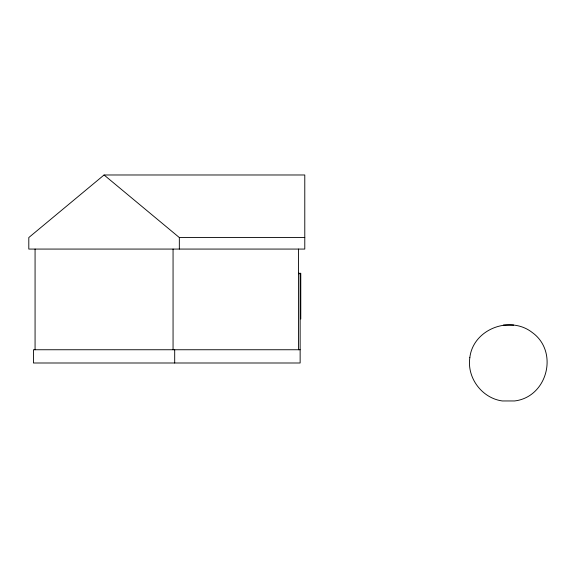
<?xml version="1.0" encoding="UTF-8"?>
<svg xmlns="http://www.w3.org/2000/svg" width="576" height="576" viewBox="0 0 576 576"><rect width="100%" height="100%" fill="white"/><g stroke="black" fill="none" stroke-linecap="round" stroke-linejoin="round"><path stroke-width="0.86" d="M104.069 174.982L28.8 237.55L28.8 249.07L304.783 249.07L304.783 174.982L104.069 174.982L179.338 237.55L304.783 237.55M513.626 325.08L503.294 325.08M298.505 273.276L300.773 273.276L300.773 319.046M298.505 273.701L300.139 273.701L300.139 362.995L33.437 362.995L33.437 349.747L300.139 349.747M298.505 249.07L298.505 349.747M179.338 237.55L179.338 249.07M174.694 349.747L174.694 362.995M173.059 249.07L173.059 349.747M35.071 249.07L35.071 349.747M469.829 357.674C466.812 377.935 482.026 398.196 502.322 400.954L514.598 400.954C547.43 397.094 559.094 351.662 532.188 332.467C509.998 315.086 473.09 329.17 469.829 357.674"/></g></svg>
